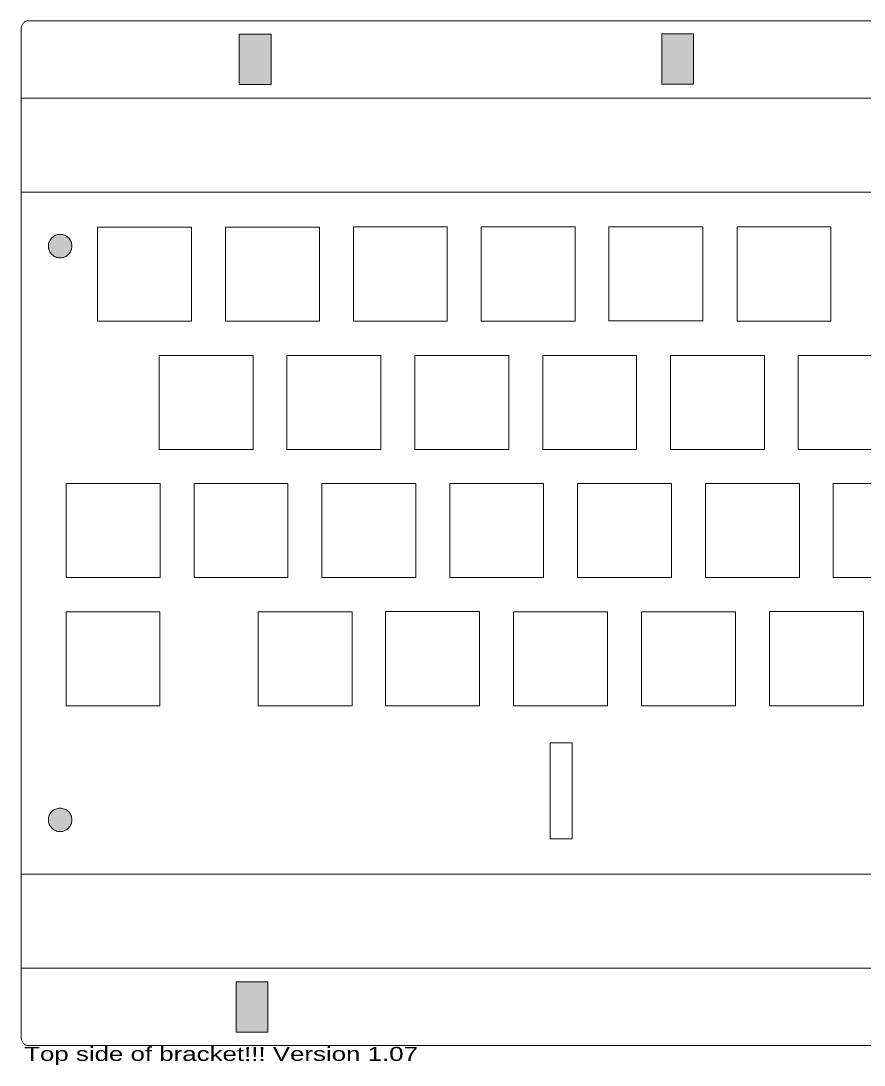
# Model space of a CAD drawing. Header units: inches. Extents: x -8 to 378, y -138 to 17.
# Drawn here: x -8.2 to 117.3, y -138.1 to 17.3 of the extents above; entities that cross this region are included whole.
import ezdxf

# ---------------------------------------------------------------- set-up
doc = ezdxf.new("R2010")
doc.units = ezdxf.units.IN
doc.header["$MEASUREMENT"] = 0
for name, color, linetype in [('Bending lines', 7, 'Continuous'), ('Holes and cut areas', 7, 'Continuous'), ('Information', 7, 'Continuous')]:
    doc.layers.add(name, color=color, linetype=linetype)

# ---------------------------------------------------------------- blocks, each defined once
blk = doc.blocks.new('block 2')
at = {"layer": 'Holes and cut areas', "true_color": 0xffffff}
h = blk.add_hatch(color=7, dxfattribs=at)
h.dxf.hatch_style = 2
h.paths.add_polyline_path([(28.58, -133.17), (23.83, -133.17), (23.83, -125.68), (28.58, -125.68)])
at = {"layer": 'Holes and cut areas', "lineweight": 0}
blk.add_lwpolyline([(28.58, -133.17), (23.83, -133.17), (23.83, -125.68), (28.58, -125.68), (28.58, -133.17)], dxfattribs=at)
blk = doc.blocks.new('block 4')
at = {"layer": 'Holes and cut areas', "color": 250, "lineweight": 9, "true_color": 0x333333}
for points in [[(79.36, -13.3), (79.36, -13.3)], [(93.35, -13.3), (93.35, -13.3)], [(79.36, -27.33), (79.36, -27.33)], [(93.35, -27.33), (93.35, -27.33)]]:
    blk.add_lwpolyline(points, dxfattribs=at)
blk = doc.blocks.new('block 3')
at = {"layer": 'Holes and cut areas', "color": 250, "lineweight": 9, "true_color": 0x333333}
blk.add_lwpolyline([(93.35, -27.33), (79.36, -27.33), (79.36, -13.3), (93.35, -13.3), (93.35, -27.33)], dxfattribs=at)
at = {"layer": 'Holes and cut areas'}
blk.add_blockref('block 4', (0, 0), dxfattribs=at)
blk = doc.blocks.new('block 6')
at = {"layer": 'Holes and cut areas', "color": 250, "lineweight": 9, "true_color": 0x333333}
for points in [[(60.34, -13.33), (60.34, -13.33)], [(74.33, -13.33), (74.33, -13.33)], [(60.34, -27.36), (60.34, -27.36)], [(74.33, -27.36), (74.33, -27.36)]]:
    blk.add_lwpolyline(points, dxfattribs=at)
blk = doc.blocks.new('block 5')
at = {"layer": 'Holes and cut areas', "color": 250, "lineweight": 9, "true_color": 0x333333}
blk.add_lwpolyline([(74.33, -27.36), (60.34, -27.36), (60.34, -13.33), (74.33, -13.33), (74.33, -27.36)], dxfattribs=at)
at = {"layer": 'Holes and cut areas'}
blk.add_blockref('block 6', (0, 0), dxfattribs=at)
blk = doc.blocks.new('block 86')
at = {"layer": 'Holes and cut areas', "color": 250, "lineweight": 9, "true_color": 0x333333}
for points in [[(107.55, -32.45), (107.55, -32.45)], [(121.54, -32.45), (121.54, -32.45)], [(107.55, -46.47), (107.55, -46.47)], [(121.54, -46.47), (121.54, -46.47)]]:
    blk.add_lwpolyline(points, dxfattribs=at)
blk = doc.blocks.new('block 85')
at = {"layer": 'Holes and cut areas', "color": 250, "lineweight": 9, "true_color": 0x333333}
blk.add_lwpolyline([(121.54, -46.47), (107.55, -46.47), (107.55, -32.45), (121.54, -32.45), (121.54, -46.47)], dxfattribs=at)
at = {"layer": 'Holes and cut areas'}
blk.add_blockref('block 86', (0, 0), dxfattribs=at)
blk = doc.blocks.new('block 88')
at = {"layer": 'Holes and cut areas', "color": 250, "lineweight": 9, "true_color": 0x333333}
for points in [[(88.52, -32.45), (88.52, -32.45)], [(102.51, -32.45), (102.51, -32.45)], [(88.52, -46.47), (88.52, -46.47)], [(102.51, -46.47), (102.51, -46.47)]]:
    blk.add_lwpolyline(points, dxfattribs=at)
blk = doc.blocks.new('block 87')
at = {"layer": 'Holes and cut areas', "color": 250, "lineweight": 9, "true_color": 0x333333}
blk.add_lwpolyline([(102.51, -46.47), (88.52, -46.47), (88.52, -32.45), (102.51, -32.45), (102.51, -46.47)], dxfattribs=at)
at = {"layer": 'Holes and cut areas'}
blk.add_blockref('block 88', (0, 0), dxfattribs=at)
blk = doc.blocks.new('block 90')
at = {"layer": 'Holes and cut areas', "color": 250, "lineweight": 9, "true_color": 0x333333}
for points in [[(112.75, -51.5), (112.75, -51.5)], [(126.74, -51.5), (126.74, -51.5)], [(112.75, -65.52), (112.75, -65.52)], [(126.74, -65.52), (126.74, -65.52)]]:
    blk.add_lwpolyline(points, dxfattribs=at)
blk = doc.blocks.new('block 89')
at = {"layer": 'Holes and cut areas', "color": 250, "lineweight": 9, "true_color": 0x333333}
blk.add_lwpolyline([(126.74, -65.52), (112.75, -65.52), (112.75, -51.5), (126.74, -51.5), (126.74, -65.52)], dxfattribs=at)
at = {"layer": 'Holes and cut areas'}
blk.add_blockref('block 90', (0, 0), dxfattribs=at)
blk = doc.blocks.new('block 92')
at = {"layer": 'Holes and cut areas', "color": 250, "lineweight": 9, "true_color": 0x333333}
for points in [[(93.71, -51.5), (93.71, -51.5)], [(107.7, -51.5), (107.7, -51.5)], [(93.71, -65.53), (93.71, -65.53)], [(107.7, -65.53), (107.7, -65.53)]]:
    blk.add_lwpolyline(points, dxfattribs=at)
blk = doc.blocks.new('block 91')
at = {"layer": 'Holes and cut areas', "color": 250, "lineweight": 9, "true_color": 0x333333}
blk.add_lwpolyline([(107.7, -65.53), (93.71, -65.53), (93.71, -51.5), (107.7, -51.5), (107.7, -65.53)], dxfattribs=at)
at = {"layer": 'Holes and cut areas'}
blk.add_blockref('block 92', (0, 0), dxfattribs=at)
blk = doc.blocks.new('block 94')
at = {"layer": 'Holes and cut areas', "color": 250, "lineweight": 9, "true_color": 0x333333}
for points in [[(103.26, -70.59), (103.26, -70.59)], [(117.25, -70.59), (117.25, -70.59)], [(103.26, -84.62), (103.26, -84.62)], [(117.25, -84.62), (117.25, -84.62)]]:
    blk.add_lwpolyline(points, dxfattribs=at)
blk = doc.blocks.new('block 93')
at = {"layer": 'Holes and cut areas', "color": 250, "lineweight": 9, "true_color": 0x333333}
blk.add_lwpolyline([(117.25, -84.62), (103.26, -84.62), (103.26, -70.59), (117.25, -70.59), (117.25, -84.62)], dxfattribs=at)
at = {"layer": 'Holes and cut areas'}
blk.add_blockref('block 94', (0, 0), dxfattribs=at)
blk = doc.blocks.new('block 96')
at = {"layer": 'Holes and cut areas', "color": 250, "lineweight": 9, "true_color": 0x333333}
for points in [[(84.22, -70.6), (84.22, -70.6)], [(98.21, -70.6), (98.21, -70.6)], [(84.22, -84.62), (84.22, -84.62)], [(98.21, -84.62), (98.21, -84.62)]]:
    blk.add_lwpolyline(points, dxfattribs=at)
blk = doc.blocks.new('block 95')
at = {"layer": 'Holes and cut areas', "color": 250, "lineweight": 9, "true_color": 0x333333}
blk.add_lwpolyline([(98.21, -84.62), (84.22, -84.62), (84.22, -70.6), (98.21, -70.6), (98.21, -84.62)], dxfattribs=at)
at = {"layer": 'Holes and cut areas'}
blk.add_blockref('block 96', (0, 0), dxfattribs=at)
blk = doc.blocks.new('block 100')
at = {"layer": 'Holes and cut areas', "color": 250, "lineweight": 9, "true_color": 0x333333}
for points in [[(60.4, -13.33), (60.4, -13.33)], [(74.39, -13.33), (74.39, -13.33)], [(60.4, -27.36), (60.4, -27.36)], [(74.39, -27.36), (74.39, -27.36)]]:
    blk.add_lwpolyline(points, dxfattribs=at)
blk = doc.blocks.new('block 99')
at = {"layer": 'Holes and cut areas'}
blk.add_blockref('block 100', (0, 0), dxfattribs=at)
blk = doc.blocks.new('block 102')
at = {"layer": 'Holes and cut areas', "color": 250, "lineweight": 9, "true_color": 0x333333}
for points in [[(41.3, -13.33), (41.3, -13.33)], [(55.29, -13.33), (55.29, -13.33)], [(41.3, -27.36), (41.3, -27.36)], [(55.29, -27.36), (55.29, -27.36)]]:
    blk.add_lwpolyline(points, dxfattribs=at)
blk = doc.blocks.new('block 101')
at = {"layer": 'Holes and cut areas', "color": 250, "lineweight": 9, "true_color": 0x333333}
blk.add_lwpolyline([(55.29, -27.36), (41.3, -27.36), (41.3, -13.33), (55.29, -13.33), (55.29, -27.36)], dxfattribs=at)
at = {"layer": 'Holes and cut areas'}
blk.add_blockref('block 102', (0, 0), dxfattribs=at)
blk = doc.blocks.new('block 104')
at = {"layer": 'Holes and cut areas', "color": 250, "lineweight": 9, "true_color": 0x333333}
for points in [[(50.46, -32.45), (50.46, -32.45)], [(64.45, -32.45), (64.45, -32.45)], [(50.46, -46.47), (50.46, -46.47)], [(64.45, -46.47), (64.45, -46.47)]]:
    blk.add_lwpolyline(points, dxfattribs=at)
blk = doc.blocks.new('block 103')
at = {"layer": 'Holes and cut areas', "color": 250, "lineweight": 9, "true_color": 0x333333}
blk.add_lwpolyline([(64.45, -46.47), (50.46, -46.47), (50.46, -32.45), (64.45, -32.45), (64.45, -46.47)], dxfattribs=at)
at = {"layer": 'Holes and cut areas'}
blk.add_blockref('block 104', (0, 0), dxfattribs=at)
blk = doc.blocks.new('block 106')
at = {"layer": 'Holes and cut areas', "color": 250, "lineweight": 9, "true_color": 0x333333}
for points in [[(69.49, -32.45), (69.49, -32.45)], [(83.48, -32.45), (83.48, -32.45)], [(69.49, -46.47), (69.49, -46.47)], [(83.48, -46.47), (83.48, -46.47)]]:
    blk.add_lwpolyline(points, dxfattribs=at)
blk = doc.blocks.new('block 105')
at = {"layer": 'Holes and cut areas', "color": 250, "lineweight": 9, "true_color": 0x333333}
blk.add_lwpolyline([(83.48, -46.47), (69.49, -46.47), (69.49, -32.45), (83.48, -32.45), (83.48, -46.47)], dxfattribs=at)
at = {"layer": 'Holes and cut areas'}
blk.add_blockref('block 106', (0, 0), dxfattribs=at)
blk = doc.blocks.new('block 108')
at = {"layer": 'Holes and cut areas', "color": 250, "lineweight": 9, "true_color": 0x333333}
for points in [[(65.16, -70.6), (65.16, -70.6)], [(79.15, -70.6), (79.15, -70.6)], [(65.16, -84.62), (65.16, -84.62)], [(79.15, -84.62), (79.15, -84.62)]]:
    blk.add_lwpolyline(points, dxfattribs=at)
blk = doc.blocks.new('block 107')
at = {"layer": 'Holes and cut areas', "color": 250, "lineweight": 9, "true_color": 0x333333}
blk.add_lwpolyline([(79.15, -84.62), (65.16, -84.62), (65.16, -70.6), (79.15, -70.6), (79.15, -84.62)], dxfattribs=at)
at = {"layer": 'Holes and cut areas'}
blk.add_blockref('block 108', (0, 0), dxfattribs=at)
blk = doc.blocks.new('block 110')
at = {"layer": 'Holes and cut areas', "color": 250, "lineweight": 9, "true_color": 0x333333}
for points in [[(74.68, -51.5), (74.68, -51.5)], [(88.67, -51.5), (88.67, -51.5)], [(74.68, -65.53), (74.68, -65.53)], [(88.67, -65.53), (88.67, -65.53)]]:
    blk.add_lwpolyline(points, dxfattribs=at)
blk = doc.blocks.new('block 109')
at = {"layer": 'Holes and cut areas', "color": 250, "lineweight": 9, "true_color": 0x333333}
blk.add_lwpolyline([(88.67, -65.53), (74.68, -65.53), (74.68, -51.5), (88.67, -51.5), (88.67, -65.53)], dxfattribs=at)
at = {"layer": 'Holes and cut areas'}
blk.add_blockref('block 110', (0, 0), dxfattribs=at)
blk = doc.blocks.new('block 112')
at = {"layer": 'Holes and cut areas', "color": 250, "lineweight": 9, "true_color": 0x333333}
for points in [[(55.64, -51.5), (55.64, -51.5)], [(69.63, -51.5), (69.63, -51.5)], [(55.64, -65.53), (55.64, -65.53)], [(69.63, -65.53), (69.63, -65.53)]]:
    blk.add_lwpolyline(points, dxfattribs=at)
blk = doc.blocks.new('block 111')
at = {"layer": 'Holes and cut areas', "color": 250, "lineweight": 9, "true_color": 0x333333}
blk.add_lwpolyline([(69.63, -65.53), (55.64, -65.53), (55.64, -51.5), (69.63, -51.5), (69.63, -65.53)], dxfattribs=at)
at = {"layer": 'Holes and cut areas'}
blk.add_blockref('block 112', (0, 0), dxfattribs=at)
blk = doc.blocks.new('block 114')
at = {"layer": 'Holes and cut areas', "color": 250, "lineweight": 9, "true_color": 0x333333}
for points in [[(46.11, -70.59), (46.11, -70.59)], [(60.1, -70.59), (60.1, -70.59)], [(46.11, -84.62), (46.11, -84.62)], [(60.1, -84.62), (60.1, -84.62)]]:
    blk.add_lwpolyline(points, dxfattribs=at)
blk = doc.blocks.new('block 113')
at = {"layer": 'Holes and cut areas', "color": 250, "lineweight": 9, "true_color": 0x333333}
blk.add_lwpolyline([(60.1, -84.62), (46.11, -84.62), (46.11, -70.59), (60.1, -70.59), (60.1, -84.62)], dxfattribs=at)
at = {"layer": 'Holes and cut areas'}
blk.add_blockref('block 114', (0, 0), dxfattribs=at)
blk = doc.blocks.new('block 116')
at = {"layer": 'Holes and cut areas', "color": 250, "lineweight": 9, "true_color": 0x333333}
for points in [[(27.11, -70.6), (27.11, -70.6)], [(41.1, -70.6), (41.1, -70.6)], [(27.11, -84.63), (27.11, -84.63)], [(41.1, -84.63), (41.1, -84.63)]]:
    blk.add_lwpolyline(points, dxfattribs=at)
blk = doc.blocks.new('block 115')
at = {"layer": 'Holes and cut areas', "color": 250, "lineweight": 9, "true_color": 0x333333}
blk.add_lwpolyline([(41.1, -84.63), (27.11, -84.63), (27.11, -70.6), (41.1, -70.6), (41.1, -84.63)], dxfattribs=at)
at = {"layer": 'Holes and cut areas'}
blk.add_blockref('block 116', (0, 0), dxfattribs=at)
blk = doc.blocks.new('block 118')
at = {"layer": 'Holes and cut areas', "color": 250, "lineweight": 9, "true_color": 0x333333}
for points in [[(-1.48, -70.6), (-1.48, -70.6)], [(12.51, -70.6), (12.51, -70.6)], [(-1.48, -84.62), (-1.48, -84.62)], [(12.51, -84.62), (12.51, -84.62)]]:
    blk.add_lwpolyline(points, dxfattribs=at)
blk = doc.blocks.new('block 117')
at = {"layer": 'Holes and cut areas', "color": 250, "lineweight": 9, "true_color": 0x333333}
blk.add_lwpolyline([(12.51, -84.62), (-1.48, -84.62), (-1.48, -70.6), (12.51, -70.6), (12.51, -84.62)], dxfattribs=at)
at = {"layer": 'Holes and cut areas'}
blk.add_blockref('block 118', (0, 0), dxfattribs=at)
blk = doc.blocks.new('block 120')
at = {"layer": 'Holes and cut areas', "color": 250, "lineweight": 9, "true_color": 0x333333}
for points in [[(-1.47, -51.5), (-1.47, -51.5)], [(12.52, -51.5), (12.52, -51.5)], [(-1.47, -65.53), (-1.47, -65.53)], [(12.52, -65.53), (12.52, -65.53)]]:
    blk.add_lwpolyline(points, dxfattribs=at)
blk = doc.blocks.new('block 119')
at = {"layer": 'Holes and cut areas', "color": 250, "lineweight": 9, "true_color": 0x333333}
blk.add_lwpolyline([(12.52, -65.53), (-1.47, -65.53), (-1.47, -51.5), (12.52, -51.5), (12.52, -65.53)], dxfattribs=at)
at = {"layer": 'Holes and cut areas'}
blk.add_blockref('block 120', (0, 0), dxfattribs=at)
blk = doc.blocks.new('block 122')
at = {"layer": 'Holes and cut areas', "color": 250, "lineweight": 9, "true_color": 0x333333}
for points in [[(17.58, -51.5), (17.58, -51.5)], [(31.57, -51.5), (31.57, -51.5)], [(17.58, -65.53), (17.58, -65.53)], [(31.57, -65.53), (31.57, -65.53)]]:
    blk.add_lwpolyline(points, dxfattribs=at)
blk = doc.blocks.new('block 121')
at = {"layer": 'Holes and cut areas', "color": 250, "lineweight": 9, "true_color": 0x333333}
blk.add_lwpolyline([(31.57, -65.53), (17.58, -65.53), (17.58, -51.5), (31.57, -51.5), (31.57, -65.53)], dxfattribs=at)
at = {"layer": 'Holes and cut areas'}
blk.add_blockref('block 122', (0, 0), dxfattribs=at)
blk = doc.blocks.new('block 124')
at = {"layer": 'Holes and cut areas', "color": 250, "lineweight": 9, "true_color": 0x333333}
for points in [[(36.61, -51.5), (36.61, -51.5)], [(50.6, -51.5), (50.6, -51.5)], [(36.61, -65.53), (36.61, -65.53)], [(50.6, -65.53), (50.6, -65.53)]]:
    blk.add_lwpolyline(points, dxfattribs=at)
blk = doc.blocks.new('block 123')
at = {"layer": 'Holes and cut areas', "color": 250, "lineweight": 9, "true_color": 0x333333}
blk.add_lwpolyline([(50.6, -65.53), (36.61, -65.53), (36.61, -51.5), (50.6, -51.5), (50.6, -65.53)], dxfattribs=at)
at = {"layer": 'Holes and cut areas'}
blk.add_blockref('block 124', (0, 0), dxfattribs=at)
blk = doc.blocks.new('block 126')
at = {"layer": 'Holes and cut areas', "color": 250, "lineweight": 9, "true_color": 0x333333}
for points in [[(22.26, -13.35), (22.26, -13.35)], [(36.25, -13.35), (36.25, -13.35)], [(22.26, -27.38), (22.26, -27.38)], [(36.25, -27.38), (36.25, -27.38)]]:
    blk.add_lwpolyline(points, dxfattribs=at)
blk = doc.blocks.new('block 125')
at = {"layer": 'Holes and cut areas', "color": 250, "lineweight": 9, "true_color": 0x333333}
blk.add_lwpolyline([(36.25, -27.38), (22.26, -27.38), (22.26, -13.35), (36.25, -13.35), (36.25, -27.38)], dxfattribs=at)
at = {"layer": 'Holes and cut areas'}
blk.add_blockref('block 126', (0, 0), dxfattribs=at)
blk = doc.blocks.new('block 128')
at = {"layer": 'Holes and cut areas', "color": 250, "lineweight": 9, "true_color": 0x333333}
blk.add_lwpolyline([(17.21, -27.38), (3.22, -27.38), (3.22, -13.35), (17.21, -13.35), (17.21, -27.38)], dxfattribs=at)
blk = doc.blocks.new('block 129')
at = {"layer": 'Holes and cut areas', "color": 250, "lineweight": 9, "true_color": 0x333333}
for points in [[(3.22, -13.35), (3.22, -13.35)], [(17.21, -13.35), (17.21, -13.35)], [(3.22, -27.38), (3.22, -27.38)], [(17.21, -27.38), (17.21, -27.38)]]:
    blk.add_lwpolyline(points, dxfattribs=at)
blk = doc.blocks.new('block 127')
at = {"layer": 'Holes and cut areas'}
for name in ['block 128', 'block 129']:
    blk.add_blockref(name, (0, 0), dxfattribs=at)
blk = doc.blocks.new('block 131')
at = {"layer": 'Holes and cut areas', "color": 250, "lineweight": 9, "true_color": 0x333333}
for points in [[(12.38, -32.45), (12.38, -32.45)], [(26.37, -32.45), (26.37, -32.45)], [(12.38, -46.47), (12.38, -46.47)], [(26.37, -46.47), (26.37, -46.47)]]:
    blk.add_lwpolyline(points, dxfattribs=at)
blk = doc.blocks.new('block 130')
at = {"layer": 'Holes and cut areas', "color": 250, "lineweight": 9, "true_color": 0x333333}
blk.add_lwpolyline([(26.37, -46.47), (12.38, -46.47), (12.38, -32.45), (26.37, -32.45), (26.37, -46.47)], dxfattribs=at)
at = {"layer": 'Holes and cut areas'}
blk.add_blockref('block 131', (0, 0), dxfattribs=at)
blk = doc.blocks.new('block 133')
at = {"layer": 'Holes and cut areas', "color": 250, "lineweight": 9, "true_color": 0x333333}
for points in [[(31.42, -32.45), (31.42, -32.45)], [(45.41, -32.45), (45.41, -32.45)], [(31.42, -46.47), (31.42, -46.47)], [(45.41, -46.47), (45.41, -46.47)]]:
    blk.add_lwpolyline(points, dxfattribs=at)
blk = doc.blocks.new('block 132')
at = {"layer": 'Holes and cut areas', "color": 250, "lineweight": 9, "true_color": 0x333333}
blk.add_lwpolyline([(45.41, -46.47), (31.42, -46.47), (31.42, -32.45), (45.41, -32.45), (45.41, -46.47)], dxfattribs=at)
at = {"layer": 'Holes and cut areas'}
blk.add_blockref('block 133', (0, 0), dxfattribs=at)
blk = doc.blocks.new('block 135')
at = {"layer": 'Holes and cut areas', "true_color": 0xffffff}
h = blk.add_hatch(color=7, dxfattribs=at)
h.dxf.hatch_style = 2
h.paths.add_polyline_path([(29.05, 7.85), (24.3, 7.85), (24.3, 15.34), (29.05, 15.34)])
at = {"layer": 'Holes and cut areas', "lineweight": 0}
blk.add_lwpolyline([(29.05, 7.85), (24.3, 7.85), (24.3, 15.34), (29.05, 15.34), (29.05, 7.85)], dxfattribs=at)
blk = doc.blocks.new('block 134')
at = {"layer": 'Holes and cut areas', "true_color": 0xffffff}
h = blk.add_hatch(color=7, dxfattribs=at)
h.dxf.hatch_style = 2
h.paths.add_polyline_path([(91.96, 7.9), (87.21, 7.9), (87.21, 15.39), (91.96, 15.39)])
at = {"layer": 'Holes and cut areas', "lineweight": 0}
blk.add_lwpolyline([(91.96, 7.9), (87.21, 7.9), (87.21, 15.39), (91.96, 15.39), (91.96, 7.9)], dxfattribs=at)
at = {"layer": 'Holes and cut areas'}
blk.add_blockref('block 135', (0, 0), dxfattribs=at)

msp = doc.modelspace()

# ---------------------------------------------------------------- hatches: boundary and pattern name
at = {"layer": 'Holes and cut areas', "true_color": 0x1c1c1b}
h = msp.add_hatch(color=250, dxfattribs=at)
h.dxf.hatch_style = 2
edge = h.paths.add_edge_path()
edge.add_spline(control_points=[(-0.6, -16.18), (-0.6, -16.3), (-0.62, -16.42), (-0.64, -16.54), (-0.66, -16.65), (-0.7, -16.76), (-0.74, -16.86), (-0.78, -16.97), (-0.84, -17.07), (-0.9, -17.16), (-0.96, -17.26), (-1.04, -17.34), (-1.12, -17.42), (-1.19, -17.5), (-1.28, -17.57), (-1.37, -17.64), (-1.47, -17.7), (-1.57, -17.75), (-1.67, -17.8), (-1.78, -17.84), (-1.89, -17.88), (-2, -17.9), (-2.11, -17.92), (-2.23, -17.94), (-2.35, -17.94), (-2.47, -17.94), (-2.59, -17.92), (-2.7, -17.9), (-2.82, -17.88), (-2.93, -17.84), (-3.03, -17.8), (-3.14, -17.75), (-3.24, -17.7), (-3.33, -17.64), (-3.42, -17.57), (-3.51, -17.5), (-3.59, -17.42), (-3.67, -17.34), (-3.74, -17.26), (-3.8, -17.16), (-3.86, -17.07), (-3.92, -16.97), (-3.96, -16.86), (-4.01, -16.76), (-4.04, -16.65), (-4.07, -16.54), (-4.09, -16.42), (-4.1, -16.3), (-4.1, -16.18), (-4.1, -16.06), (-4.09, -15.94), (-4.07, -15.83), (-4.04, -15.72), (-4.01, -15.61), (-3.96, -15.5), (-3.92, -15.4), (-3.86, -15.3), (-3.8, -15.2), (-3.74, -15.11), (-3.67, -15.02), (-3.59, -14.95), (-3.51, -14.87), (-3.42, -14.8), (-3.33, -14.74), (-3.24, -14.68), (-3.14, -14.63), (-3.03, -14.58), (-2.93, -14.54), (-2.82, -14.5), (-2.7, -14.48), (-2.59, -14.46), (-2.47, -14.44), (-2.35, -14.44), (-2.23, -14.44), (-2.11, -14.46), (-2, -14.48), (-1.89, -14.5), (-1.78, -14.54), (-1.67, -14.58), (-1.57, -14.63), (-1.47, -14.68), (-1.37, -14.74), (-1.28, -14.8), (-1.19, -14.87), (-1.12, -14.95), (-1.04, -15.02), (-0.96, -15.11), (-0.9, -15.2), (-0.84, -15.3), (-0.78, -15.4), (-0.74, -15.5), (-0.7, -15.61), (-0.66, -15.72), (-0.64, -15.83), (-0.62, -15.94), (-0.6, -16.06), (-0.6, -16.18)], knot_values=[0, 0, 0, 0, 1, 1, 1, 2, 2, 2, 3, 3, 3, 4, 4, 4, 5, 5, 5, 6, 6, 6, 7, 7, 7, 8, 8, 8, 9, 9, 9, 10, 10, 10, 11, 11, 11, 12, 12, 12, 13, 13, 13, 14, 14, 14, 15, 15, 15, 16, 16, 16, 17, 17, 17, 18, 18, 18, 19, 19, 19, 20, 20, 20, 21, 21, 21, 22, 22, 22, 23, 23, 23, 24, 24, 24, 25, 25, 25, 26, 26, 26, 27, 27, 27, 28, 28, 28, 29, 29, 29, 30, 30, 30, 31, 31, 31, 32, 32, 32, 32], degree=3, periodic=1)
h = msp.add_hatch(color=250, dxfattribs=at)
h.dxf.hatch_style = 2
edge = h.paths.add_edge_path()
edge.add_spline(control_points=[(-0.61, -101.58), (-0.61, -101.7), (-0.62, -101.82), (-0.64, -101.93), (-0.67, -102.05), (-0.7, -102.16), (-0.74, -102.26), (-0.79, -102.37), (-0.84, -102.46), (-0.91, -102.56), (-0.97, -102.65), (-1.04, -102.74), (-1.12, -102.82), (-1.2, -102.9), (-1.28, -102.97), (-1.38, -103.03), (-1.47, -103.09), (-1.57, -103.15), (-1.67, -103.19), (-1.78, -103.24), (-1.89, -103.27), (-2, -103.3), (-2.12, -103.32), (-2.23, -103.33), (-2.36, -103.33), (-2.48, -103.33), (-2.59, -103.32), (-2.71, -103.3), (-2.82, -103.27), (-2.93, -103.24), (-3.04, -103.19), (-3.14, -103.15), (-3.24, -103.09), (-3.33, -103.03), (-3.43, -102.97), (-3.51, -102.9), (-3.59, -102.82), (-3.67, -102.74), (-3.74, -102.65), (-3.81, -102.56), (-3.87, -102.46), (-3.92, -102.37), (-3.97, -102.26), (-4.01, -102.16), (-4.05, -102.05), (-4.07, -101.93), (-4.09, -101.82), (-4.1, -101.7), (-4.1, -101.58), (-4.1, -101.46), (-4.09, -101.34), (-4.07, -101.22), (-4.05, -101.11), (-4.01, -101), (-3.97, -100.9), (-3.92, -100.79), (-3.87, -100.69), (-3.81, -100.6), (-3.74, -100.5), (-3.67, -100.42), (-3.59, -100.34), (-3.51, -100.27), (-3.43, -100.2), (-3.33, -100.13), (-3.24, -100.07), (-3.14, -100.02), (-3.04, -99.98), (-2.93, -99.93), (-2.82, -99.9), (-2.71, -99.87), (-2.59, -99.85), (-2.48, -99.84), (-2.36, -99.84), (-2.23, -99.84), (-2.12, -99.85), (-2, -99.87), (-1.89, -99.9), (-1.78, -99.93), (-1.67, -99.98), (-1.57, -100.02), (-1.47, -100.07), (-1.38, -100.13), (-1.28, -100.2), (-1.2, -100.27), (-1.12, -100.34), (-1.04, -100.42), (-0.97, -100.5), (-0.91, -100.6), (-0.84, -100.69), (-0.79, -100.79), (-0.74, -100.9), (-0.7, -101), (-0.67, -101.11), (-0.64, -101.22), (-0.62, -101.34), (-0.61, -101.46), (-0.61, -101.58)], knot_values=[0, 0, 0, 0, 1, 1, 1, 2, 2, 2, 3, 3, 3, 4, 4, 4, 5, 5, 5, 6, 6, 6, 7, 7, 7, 8, 8, 8, 9, 9, 9, 10, 10, 10, 11, 11, 11, 12, 12, 12, 13, 13, 13, 14, 14, 14, 15, 15, 15, 16, 16, 16, 17, 17, 17, 18, 18, 18, 19, 19, 19, 20, 20, 20, 21, 21, 21, 22, 22, 22, 23, 23, 23, 24, 24, 24, 25, 25, 25, 26, 26, 26, 27, 27, 27, 28, 28, 28, 29, 29, 29, 30, 30, 30, 31, 31, 31, 32, 32, 32, 32], degree=3, periodic=1)

# ---------------------------------------------------------------- linework, layer by layer
at = {"layer": 'Bending lines', "color": 250, "lineweight": 18, "true_color": 0x1c1c1b}
for points in [[(-8.19, 5.84), (377.81, 5.84)], [(-8.19, -8.17), (377.81, -8.17)], [(-8.2, -109.67), (377.8, -109.67)], [(-8.2, -123.67), (377.8, -123.67)]]:
    msp.add_lwpolyline(points, dxfattribs=at)
at = {"layer": 'Holes and cut areas', "color": 250, "lineweight": 9, "true_color": 0x333333}
for points in [[(112.41, -27.36), (98.42, -27.36), (98.42, -13.33), (112.41, -13.33), (112.41, -27.36)], [(98.42, -13.33), (98.42, -13.33)], [(112.41, -13.33), (112.41, -13.33)], [(98.42, -27.36), (98.42, -27.36)], [(112.41, -27.36), (112.41, -27.36)]]:
    msp.add_lwpolyline(points, dxfattribs=at)
at = {"layer": 'Holes and cut areas', "color": 250, "lineweight": 9, "true_color": 0x1c1c1b}
msp.add_lwpolyline([(73.9, -104.42), (70.6, -104.42), (70.6, -90.11), (73.9, -90.11), (73.9, -104.42)], dxfattribs=at)
at = {"layer": 'Holes and cut areas', "color": 250, "lineweight": 18, "true_color": 0x1c1c1b}
msp.add_open_spline([(376.86, -135.16), (376.93, -135.16), (377, -135.16), (377.06, -135.14), (377.13, -135.13), (377.19, -135.1), (377.25, -135.07), (377.31, -135.04), (377.36, -135), (377.42, -134.96), (377.47, -134.92), (377.52, -134.87), (377.56, -134.82), (377.61, -134.76), (377.65, -134.7), (377.69, -134.64), (377.72, -134.58), (377.75, -134.51), (377.78, -134.44), (377.8, -134.37), (377.82, -134.29), (377.84, -134.21), (377.85, -134.14), (377.86, -134.05), (377.86, -133.97), (377.86, -133.97), (377.86, -115.21), (377.86, -115.21), (377.86, -115.21), (377.86, -96.42), (377.86, -96.42), (377.86, -96.42), (377.86, -77.66), (377.86, -77.66), (377.86, -77.66), (377.86, -58.9), (377.86, -58.9), (377.86, -58.9), (377.86, -40.14), (377.86, -40.14), (377.86, -40.14), (377.86, -21.38), (377.86, -21.38), (377.86, -21.38), (377.86, -2.62), (377.86, -2.62), (377.86, -2.62), (377.86, 16.14), (377.86, 16.14), (377.86, 16.23), (377.85, 16.31), (377.84, 16.38), (377.82, 16.46), (377.8, 16.54), (377.78, 16.61), (377.75, 16.68), (377.72, 16.75), (377.69, 16.81), (377.65, 16.87), (377.61, 16.93), (377.56, 16.99), (377.52, 17.04), (377.47, 17.09), (377.42, 17.13), (377.36, 17.18), (377.31, 17.21), (377.25, 17.24), (377.19, 17.27), (377.13, 17.3), (377.06, 17.31), (377, 17.33), (376.93, 17.34), (376.86, 17.34), (376.86, 17.34), (328.86, 17.34), (328.86, 17.34), (328.86, 17.34), (280.86, 17.34), (280.86, 17.34), (280.86, 17.34), (232.86, 17.34), (232.86, 17.34), (232.86, 17.34), (184.86, 17.34), (184.86, 17.34), (184.86, 17.34), (136.85, 17.34), (136.85, 17.34), (136.85, 17.34), (88.85, 17.34), (88.85, 17.34), (88.85, 17.34), (40.85, 17.34), (40.85, 17.34), (40.85, 17.34), (-7.15, 17.34), (-7.15, 17.34), (-7.22, 17.34), (-7.29, 17.33), (-7.35, 17.31), (-7.42, 17.3), (-7.48, 17.27), (-7.54, 17.24), (-7.6, 17.21), (-7.65, 17.18), (-7.71, 17.13), (-7.76, 17.09), (-7.81, 17.04), (-7.85, 16.99), (-7.9, 16.93), (-7.94, 16.87), (-7.97, 16.81), (-8.01, 16.75), (-8.04, 16.68), (-8.07, 16.61), (-8.09, 16.54), (-8.11, 16.46), (-8.12, 16.38), (-8.14, 16.31), (-8.14, 16.23), (-8.14, 16.14), (-8.14, 16.14), (-8.14, -2.62), (-8.14, -2.62), (-8.14, -2.62), (-8.14, -21.38), (-8.14, -21.38), (-8.14, -21.38), (-8.14, -40.14), (-8.14, -40.14), (-8.14, -40.14), (-8.14, -58.9), (-8.14, -58.9), (-8.14, -58.9), (-8.14, -77.66), (-8.14, -77.66), (-8.14, -77.66), (-8.14, -96.42), (-8.14, -96.42), (-8.14, -96.42), (-8.14, -115.21), (-8.14, -115.21), (-8.14, -115.21), (-8.14, -133.97), (-8.14, -133.97), (-8.14, -134.05), (-8.14, -134.14), (-8.12, -134.21), (-8.11, -134.29), (-8.09, -134.37), (-8.07, -134.44), (-8.04, -134.51), (-8.01, -134.58), (-7.97, -134.64), (-7.94, -134.7), (-7.9, -134.76), (-7.85, -134.82), (-7.81, -134.87), (-7.76, -134.92), (-7.71, -134.96), (-7.65, -135), (-7.6, -135.04), (-7.54, -135.07), (-7.48, -135.1), (-7.42, -135.13), (-7.35, -135.14), (-7.29, -135.16), (-7.22, -135.16), (-7.15, -135.16), (-7.15, -135.16), (40.85, -135.16), (40.85, -135.16), (40.85, -135.16), (88.85, -135.16), (88.85, -135.16), (88.85, -135.16), (136.85, -135.16), (136.85, -135.16), (136.85, -135.16), (184.86, -135.16), (184.86, -135.16), (184.86, -135.16), (232.86, -135.16), (232.86, -135.16), (232.86, -135.16), (280.86, -135.16), (280.86, -135.16), (280.86, -135.16), (328.86, -135.16), (328.86, -135.16), (328.86, -135.16), (376.86, -135.16), (376.86, -135.16)], degree=3, knots=[0, 0, 0, 0, 1, 1, 1, 2, 2, 2, 3, 3, 3, 4, 4, 4, 5, 5, 5, 6, 6, 6, 7, 7, 7, 8, 8, 8, 9, 9, 9, 10, 10, 10, 11, 11, 11, 12, 12, 12, 13, 13, 13, 14, 14, 14, 15, 15, 15, 16, 16, 16, 17, 17, 17, 18, 18, 18, 19, 19, 19, 20, 20, 20, 21, 21, 21, 22, 22, 22, 23, 23, 23, 24, 24, 24, 25, 25, 25, 26, 26, 26, 27, 27, 27, 28, 28, 28, 29, 29, 29, 30, 30, 30, 31, 31, 31, 32, 32, 32, 33, 33, 33, 34, 34, 34, 35, 35, 35, 36, 36, 36, 37, 37, 37, 38, 38, 38, 39, 39, 39, 40, 40, 40, 41, 41, 41, 42, 42, 42, 43, 43, 43, 44, 44, 44, 45, 45, 45, 46, 46, 46, 47, 47, 47, 48, 48, 48, 49, 49, 49, 50, 50, 50, 51, 51, 51, 52, 52, 52, 53, 53, 53, 54, 54, 54, 55, 55, 55, 56, 56, 56, 57, 57, 57, 58, 58, 58, 59, 59, 59, 60, 60, 60, 61, 61, 61, 62, 62, 62, 63, 63, 63, 64, 64, 64, 64], dxfattribs=at)
at = {"layer": 'Holes and cut areas', "lineweight": 0}
for points in [[(-0.6, -16.18), (-0.6, -16.3), (-0.62, -16.42), (-0.64, -16.54), (-0.66, -16.65), (-0.7, -16.76), (-0.74, -16.86), (-0.78, -16.97), (-0.84, -17.07), (-0.9, -17.16), (-0.96, -17.26), (-1.04, -17.34), (-1.12, -17.42), (-1.19, -17.5), (-1.28, -17.57), (-1.37, -17.64), (-1.47, -17.7), (-1.57, -17.75), (-1.67, -17.8), (-1.78, -17.84), (-1.89, -17.88), (-2, -17.9), (-2.11, -17.92), (-2.23, -17.94), (-2.35, -17.94), (-2.47, -17.94), (-2.59, -17.92), (-2.7, -17.9), (-2.82, -17.88), (-2.93, -17.84), (-3.03, -17.8), (-3.14, -17.75), (-3.24, -17.7), (-3.33, -17.64), (-3.42, -17.57), (-3.51, -17.5), (-3.59, -17.42), (-3.67, -17.34), (-3.74, -17.26), (-3.8, -17.16), (-3.86, -17.07), (-3.92, -16.97), (-3.96, -16.86), (-4.01, -16.76), (-4.04, -16.65), (-4.07, -16.54), (-4.09, -16.42), (-4.1, -16.3), (-4.1, -16.18), (-4.1, -16.06), (-4.09, -15.94), (-4.07, -15.83), (-4.04, -15.72), (-4.01, -15.61), (-3.96, -15.5), (-3.92, -15.4), (-3.86, -15.3), (-3.8, -15.2), (-3.74, -15.11), (-3.67, -15.02), (-3.59, -14.95), (-3.51, -14.87), (-3.42, -14.8), (-3.33, -14.74), (-3.24, -14.68), (-3.14, -14.63), (-3.03, -14.58), (-2.93, -14.54), (-2.82, -14.5), (-2.7, -14.48), (-2.59, -14.46), (-2.47, -14.44), (-2.35, -14.44), (-2.23, -14.44), (-2.11, -14.46), (-2, -14.48), (-1.89, -14.5), (-1.78, -14.54), (-1.67, -14.58), (-1.57, -14.63), (-1.47, -14.68), (-1.37, -14.74), (-1.28, -14.8), (-1.19, -14.87), (-1.12, -14.95), (-1.04, -15.02), (-0.96, -15.11), (-0.9, -15.2), (-0.84, -15.3), (-0.78, -15.4), (-0.74, -15.5), (-0.7, -15.61), (-0.66, -15.72), (-0.64, -15.83), (-0.62, -15.94), (-0.6, -16.06), (-0.6, -16.18)], [(-0.61, -101.58), (-0.61, -101.7), (-0.62, -101.82), (-0.64, -101.93), (-0.67, -102.05), (-0.7, -102.16), (-0.74, -102.26), (-0.79, -102.37), (-0.84, -102.46), (-0.91, -102.56), (-0.97, -102.65), (-1.04, -102.74), (-1.12, -102.82), (-1.2, -102.9), (-1.28, -102.97), (-1.38, -103.03), (-1.47, -103.09), (-1.57, -103.15), (-1.67, -103.19), (-1.78, -103.24), (-1.89, -103.27), (-2, -103.3), (-2.12, -103.32), (-2.23, -103.33), (-2.36, -103.33), (-2.48, -103.33), (-2.59, -103.32), (-2.71, -103.3), (-2.82, -103.27), (-2.93, -103.24), (-3.04, -103.19), (-3.14, -103.15), (-3.24, -103.09), (-3.33, -103.03), (-3.43, -102.97), (-3.51, -102.9), (-3.59, -102.82), (-3.67, -102.74), (-3.74, -102.65), (-3.81, -102.56), (-3.87, -102.46), (-3.92, -102.37), (-3.97, -102.26), (-4.01, -102.16), (-4.05, -102.05), (-4.07, -101.93), (-4.09, -101.82), (-4.1, -101.7), (-4.1, -101.58), (-4.1, -101.46), (-4.09, -101.34), (-4.07, -101.22), (-4.05, -101.11), (-4.01, -101), (-3.97, -100.9), (-3.92, -100.79), (-3.87, -100.69), (-3.81, -100.6), (-3.74, -100.5), (-3.67, -100.42), (-3.59, -100.34), (-3.51, -100.27), (-3.43, -100.2), (-3.33, -100.13), (-3.24, -100.07), (-3.14, -100.02), (-3.04, -99.98), (-2.93, -99.93), (-2.82, -99.9), (-2.71, -99.87), (-2.59, -99.85), (-2.48, -99.84), (-2.36, -99.84), (-2.23, -99.84), (-2.12, -99.85), (-2, -99.87), (-1.89, -99.9), (-1.78, -99.93), (-1.67, -99.98), (-1.57, -100.02), (-1.47, -100.07), (-1.38, -100.13), (-1.28, -100.2), (-1.2, -100.27), (-1.12, -100.34), (-1.04, -100.42), (-0.97, -100.5), (-0.91, -100.6), (-0.84, -100.69), (-0.79, -100.79), (-0.74, -100.9), (-0.7, -101), (-0.67, -101.11), (-0.64, -101.22), (-0.62, -101.34), (-0.61, -101.46), (-0.61, -101.58)]]:
    msp.add_open_spline(points, degree=3, knots=[0, 0, 0, 0, 1, 1, 1, 2, 2, 2, 3, 3, 3, 4, 4, 4, 5, 5, 5, 6, 6, 6, 7, 7, 7, 8, 8, 8, 9, 9, 9, 10, 10, 10, 11, 11, 11, 12, 12, 12, 13, 13, 13, 14, 14, 14, 15, 15, 15, 16, 16, 16, 17, 17, 17, 18, 18, 18, 19, 19, 19, 20, 20, 20, 21, 21, 21, 22, 22, 22, 23, 23, 23, 24, 24, 24, 25, 25, 25, 26, 26, 26, 27, 27, 27, 28, 28, 28, 29, 29, 29, 30, 30, 30, 31, 31, 31, 32, 32, 32, 32], dxfattribs=at)

# ---------------------------------------------------------------- block references
at = {"layer": 'Holes and cut areas'}
for name in ['block 134', 'block 127', 'block 125', 'block 101', 'block 5', 'block 99', 'block 3', 'block 130', 'block 132', 'block 103', 'block 105', 'block 87', 'block 85', 'block 119', 'block 121', 'block 123', 'block 111', 'block 109', 'block 91', 'block 89', 'block 117', 'block 115', 'block 113', 'block 107', 'block 95', 'block 93', 'block 2']:
    msp.add_blockref(name, (0, 0), dxfattribs=at)

# ---------------------------------------------------------------- texts
at = {"layer": 'Information', "color": 250, "true_color": 0x1c1c1b, "insert": (-7.71, -138.09), "char_height": 2.0882, "attachment_point": 7}
msp.add_mtext('\\fMyriad Pro|b0|i0|c0|p34;\\W1.37854;Top side of bracket!!! Version 1.07', dxfattribs=at)

doc.saveas('drawing.dxf')
